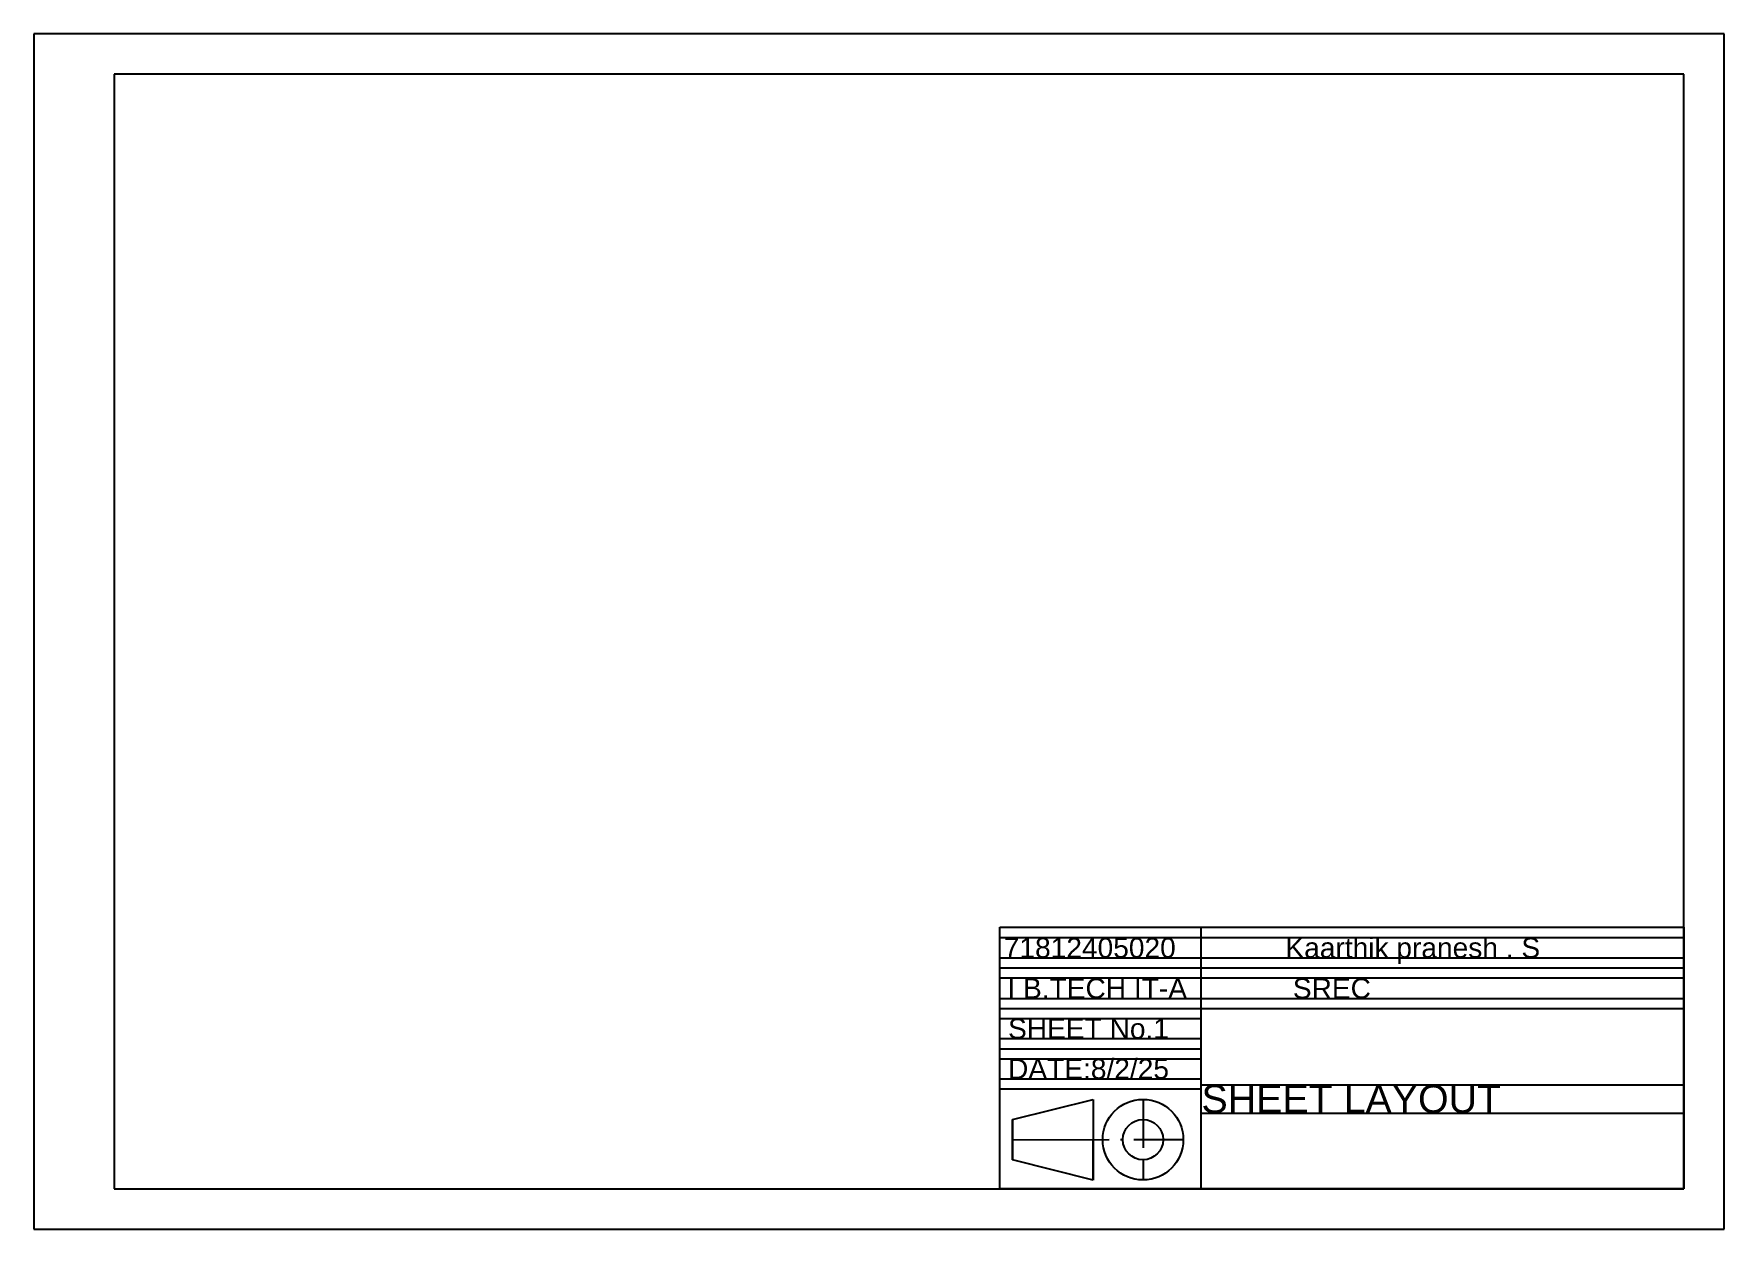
# Model space of a CAD drawing. Header units: millimetres. Extents: x 0 to 420, y 0 to 297.
import ezdxf

# ---------------------------------------------------------------- set-up
doc = ezdxf.new("R2010")
doc.units = ezdxf.units.MM
doc.linetypes.add('ACAD_ISO02W100', pattern=[15, 12, -3])
doc.linetypes.add('ACAD_ISO04W100', pattern=[30, 24, -3, 0, -3])
doc.styles.get("Standard").update_dxf_attribs({"font": 'arial.ttf'})

msp = doc.modelspace()

# ---------------------------------------------------------------- linework, layer by layer
for p, q in [((420.03, 297.33), (0.03, 297.33)), ((0.03, 297.33), (0.03, 0.33)), ((420.03, 0.33), (420.03, 297.33)), ((20.03, 287.33), (20.03, 10.33)), ((410.03, 287.33), (20.03, 287.33)), ((410.03, 10.33), (410.03, 287.33)), ((240.03, 10.33), (240.03, 75.33)), ((240.03, 75.33), (410.03, 75.33)), ((240.03, 75.33), (240.03, 75.33)), ((240.03, 75.33), (290.03, 75.33)), ((240.03, 72.83), (410.03, 72.83)), ((290.03, 75.33), (290.03, 10.33)), ((410.03, 75.33), (410.03, 10.33)), ((240.03, 67.75), (410.03, 67.75)), ((240.03, 65.25), (410.03, 65.25)), ((240.03, 62.75), (410.03, 62.75)), ((240.03, 57.67), (410.03, 57.67)), ((240.03, 55.17), (410.03, 55.17)), ((240.03, 52.67), (290.03, 52.67)), ((240.03, 47.67), (290.03, 47.67)), ((240.03, 45.17), (290.03, 45.17)), ((240.03, 42.67), (290.03, 42.67)), ((240.03, 37.67), (290.03, 37.67)), ((240.03, 35.17), (290.03, 35.17)), ((290.03, 36.17), (410.03, 36.17)), ((243.23, 27.55), (263.23, 32.55)), ((263.23, 32.55), (263.23, 12.55)), ((263.23, 32.55), (263.23, 12.55)), ((243.23, 22.55), (243.23, 27.55)), ((243.23, 27.55), (243.23, 17.55)), ((243.23, 17.55), (243.23, 27.55)), ((290.03, 29.17), (410.03, 29.17)), ((263.23, 12.55), (263.23, 22.55)), ((263.23, 12.55), (243.23, 17.55)), ((20.03, 10.33), (410.03, 10.33)), ((410.03, 10.33), (240.03, 10.33)), ((0.03, 0.33), (420.03, 0.33))]:
    msp.add_line(p, q)
at = {"linetype": 'ACAD_ISO02W100'}
msp.add_line((275.63, 32.58), (275.63, 12.58), dxfattribs=at)
at = {"linetype": 'ACAD_ISO04W100'}
msp.add_line((243.23, 22.55), (285.63, 22.59), dxfattribs=at)
for radius in [10, 5]:
    msp.add_circle((275.63, 22.58), radius)

# ---------------------------------------------------------------- texts
for s, height, p in [('71812405020', 5, (241.04, 67.75)), ('Kaarthik pranesh . S', 5, (311.02, 67.75)), ('I B.TECH IT-A', 5, (241.94, 57.67)), ('SREC', 5, (312.86, 57.67)), ('SHEET No.1', 5, (242.1, 47.67)), ('DATE:8/2/25', 5, (242.1, 37.67)), ('SHEET LAYOUT', 7, (290.16, 29.21))]:
    msp.add_text(s, height=height).set_placement(p)

doc.saveas('drawing.dxf')
